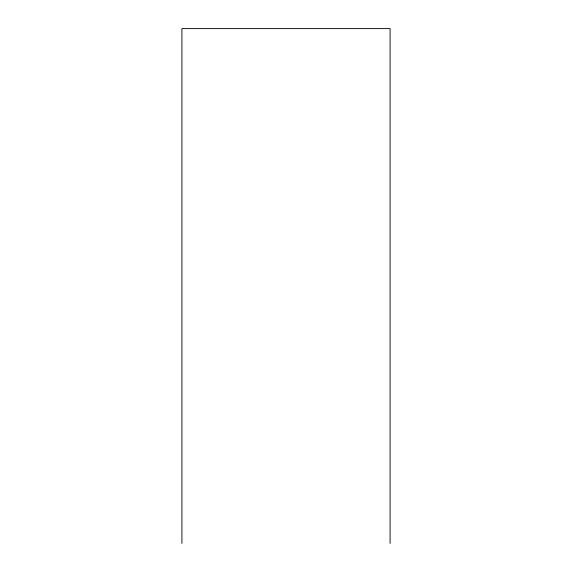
<?xml version="1.0" encoding="UTF-8"?>
<svg xmlns="http://www.w3.org/2000/svg" width="572" height="572" viewBox="0 0 572 572"><rect width="100%" height="100%" fill="white"/><g stroke="black" fill="none" stroke-linecap="round" stroke-linejoin="round"><path stroke-width="0.86" d="M390.083 543.4L390.083 28.6L181.917 28.6L181.917 543.4"/></g></svg>
